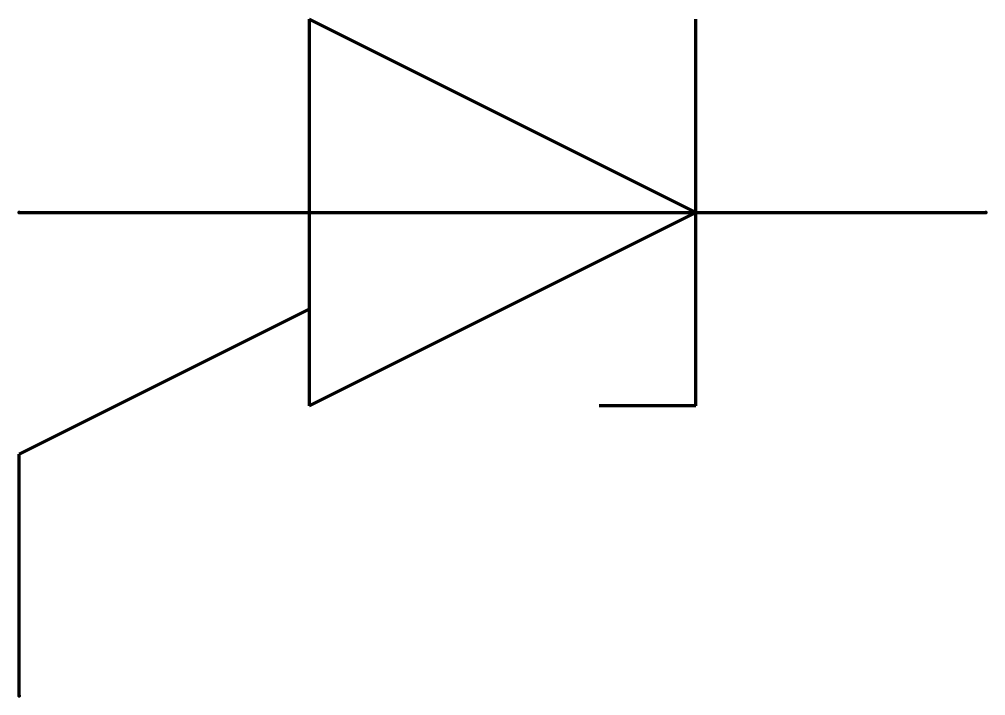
# Model space of a CAD drawing. Header units: millimetres. Extents: x 0 to 10, y 0 to 7.
import ezdxf

# ---------------------------------------------------------------- set-up
doc = ezdxf.new("R2010")
doc.units = ezdxf.units.MM
doc.layers.get('0').update_dxf_attribs({"linetype": 'CONTINUOUS', "lineweight": 0})

msp = doc.modelspace()

# ---------------------------------------------------------------- linework, layer by layer
at = {"color": 7, "linetype": 'CONTINUOUS', "lineweight": 70}
for p, q in [((7, 5), (3, 7)), ((3, 7), (3, 3)), ((7, 3), (7, 7)), ((0, 5), (10, 5)), ((3, 3), (7, 5)), ((0, 2.5), (3, 4)), ((7, 3), (6, 3)), ((0, 0), (0, 2.5))]:
    msp.add_line(p, q, dxfattribs=at)
for p in [(0, 5), (10, 5), (0, 0)]:
    msp.add_point(p, dxfattribs=at)

doc.saveas('drawing.dxf')
